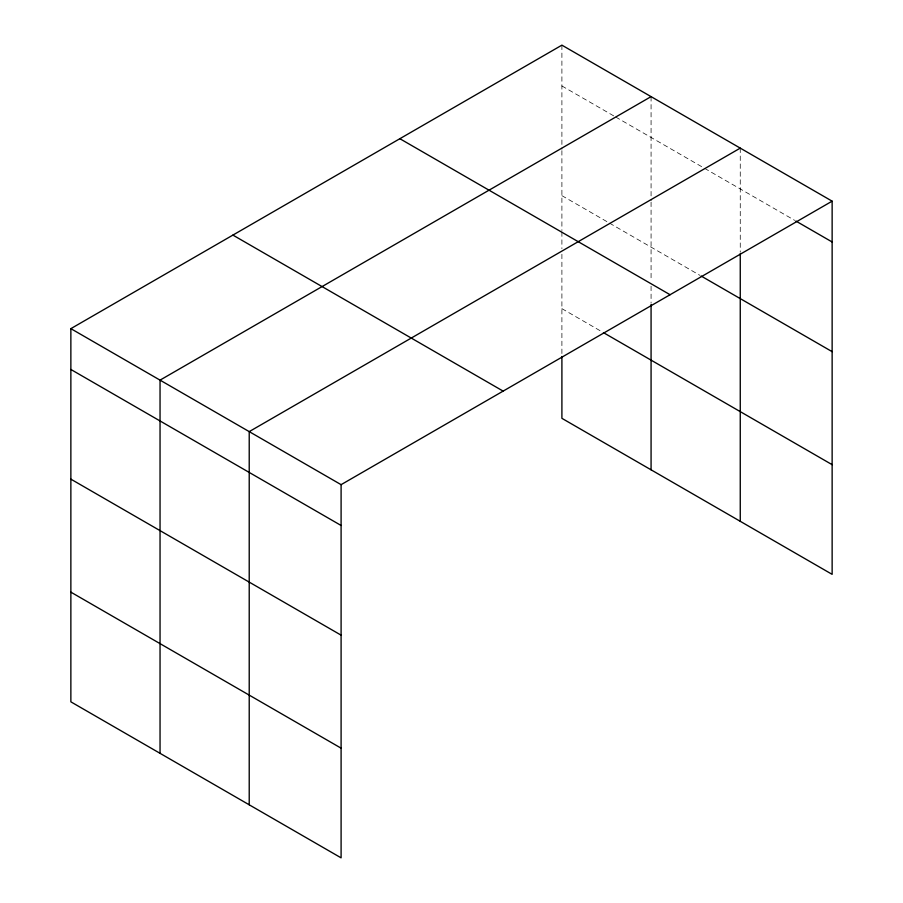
<?xml version="1.0" encoding="UTF-8"?>
<svg xmlns="http://www.w3.org/2000/svg" width="903" height="903" viewBox="0 0 903 903"><rect width="100%" height="100%" fill="white"/><g stroke="black" fill="none" stroke-linecap="round" stroke-linejoin="round"><path stroke-width="0.68" stroke-dasharray="4.51 3.39" d="M561.903 85.966L614.424 116.284M615.654 116.995L794.663 220.343M561.903 195.646L608.317 222.443M609.536 223.154L699.938 275.347M561.903 308.645L602.211 331.92M740.257 148.126L740.257 252.219M651.074 96.632L651.074 200.726M651.074 202.137L651.074 280.619M651.074 286.195L651.074 302.934M561.903 45.15L561.903 149.243M561.903 150.643L561.903 230.525M561.903 231.913L561.903 248.664M561.903 254.24L561.903 355.06"/><path stroke-width="1.35" d="M832.137 201.166L561.903 45.15L70.863 328.647L70.863 701.834L341.097 857.85L341.097 484.663L832.137 201.166L832.137 574.353L561.903 418.337L561.903 356.459M651.074 96.632L160.045 380.129L160.045 753.316M740.257 148.126L249.217 431.623L249.217 804.799M795.87 221.043L832.137 241.981M701.168 276.047L832.137 351.662M399.86 138.701L670.094 294.728M603.43 332.631L832.137 464.673M232.906 235.096L503.14 391.112M70.863 328.647L341.097 484.663M70.863 369.462L341.097 525.478M70.863 479.143L341.097 635.159M70.863 592.142L341.097 748.169M740.257 253.619L740.257 521.302M651.074 304.334L651.074 469.82"/></g></svg>
